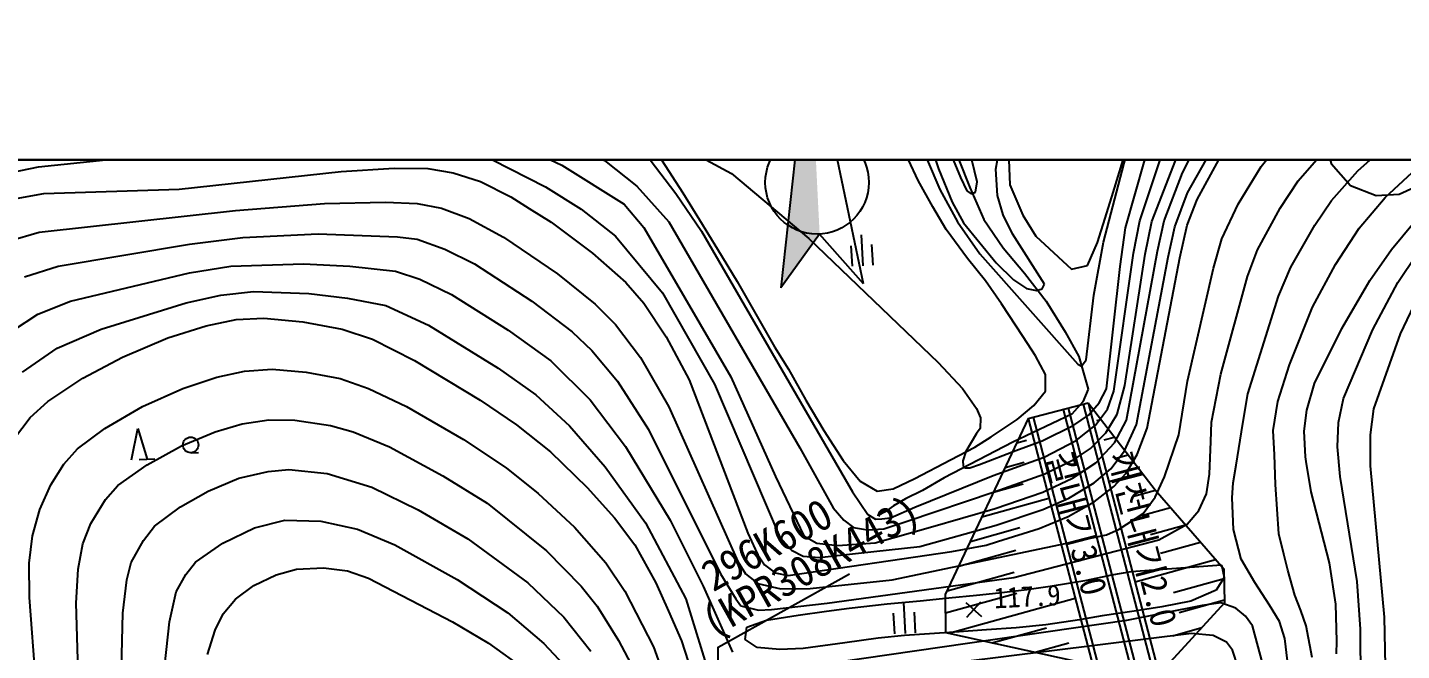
# Model space of a CAD drawing. Header units: millimetres. Extents: x 14054 to 14850, y 1103 to 1809.
# Drawn here: x 14274.6 to 14407.4, y 1493.9 to 1554.2 of the extents above; entities that cross this region are included whole.
import ezdxf
from ezdxf.xclip import XClip

# ---------------------------------------------------------------- set-up
doc = ezdxf.new("R2010")
doc.units = ezdxf.units.MM
doc.header["$LTSCALE"] = 10
doc.header["$MEASUREMENT"] = 0
doc.header["$XCLIPFRAME"] = 2
doc.layers.add('TX-PAPR', color=2, linetype='Continuous', plot=False)
doc.layers.add('TZ-BASE', color=253, linetype='Continuous')
doc.styles.add('GR', font='GulimChe.ttf')
doc.styles.add('HANA', font='GulimChe.ttf')

# ---------------------------------------------------------------- blocks, each defined once
blk = doc.blocks.new('JD-SSG3')
at = {"layer": 'TZ-BASE'}
for p, q in [((208.8, 87.8), (206.06, 62.63)), ((214.05, 63.03), (208.8, 87.8)), ((239.22, 74.68, 109), (242.16, 84.2, 109)), ((239.34, 68.43, 110), (243.59, 83.18, 110)), ((240.73, 69.12, 111), (245.18, 82.38, 111)), ((218.82, 81.24, 108), (221.29, 74.13, 108)), ((241.9, 69.04, 112), (246.76, 81.57, 112)), ((225.03, 72.89, 107), (223.09, 80.79, 107)), ((244.87, 73.75, 113), (248.34, 80.77, 113)), ((245.35, 71.82, 114), (249.92, 79.96, 114)), ((220.86, 79.47, 107), (223.4, 73.3, 107)), ((178.55, 77.49, 113), (184.88, 74.48, 113)), ((193.6, 77.84, 110), (201.27, 73.68, 110)), ((252.45, 74.37, 116), (255.02, 77.51, 116)), ((258.63, 77.18, 118.14), (259.21, 74.64, 118.14)), ((134.33, 74.33, 114), (151.06, 76.05, 114)), ((186.44, 76.57, 112), (189.01, 74.93, 112)), ((219.31, 73.01, 109.52), (218.05, 75.7, 109.52)), ((219.86, 75.73, 109), (221.4, 72.15, 109)), ((226.83, 74.1, 108), (227.12, 75.74, 108)), ((256.03, 72.97, 117), (258.88, 76.22, 117)), ((261.81, 73.94, 118), (264.51, 76.34, 118)), ((177.88, 75.16, 114), (183.32, 72.39, 114)), ((184.88, 74.48, 113), (190.9, 70.72, 113)), ((189.01, 74.93, 112), (192.13, 72.45, 112)), ((193.31, 75.15, 111), (195.91, 71.74, 111)), ((194.46, 75.09, 109.52), (196.59, 71.81, 109.52)), ((223.01, 75.63, 111.12), (224.32, 72.33, 111.12)), ((228.09, 75.09, 108.66), (228.18, 72.59, 108.66)), ((237.24, 67.05, 109), (239.22, 74.68, 109)), ((238.15, 71.85, 108.66), (239.26, 75.4, 108.66)), ((246.27, 71.17, 115), (248.56, 75.32, 115)), ((250.25, 70.72, 116), (252.45, 74.37, 116)), ((259.21, 74.64, 118.14), (261.08, 72.52, 118.14)), ((130.93, 73.62, 114), (134.33, 74.33, 114)), ((147.92, 72.16, 115), (163.58, 73.88, 115)), ((163.58, 73.88, 115), (168.69, 74.2, 115)), ((168.69, 74.2, 115), (171.94, 74.17, 115)), ((171.94, 74.17, 115), (174.4, 73.74, 115)), ((174.4, 73.74, 115), (177.04, 72.9, 115)), ((201.27, 73.68, 110), (208.75, 67.4, 110)), ((220.73, 70.47, 109.52), (219.31, 73.01, 109.52)), ((221.29, 74.13, 108), (222.59, 70.91, 108)), ((223.4, 73.3, 107), (224.01, 72.01, 107)), ((226.97, 71.55, 108), (226.83, 74.1, 108)), ((243.1, 69.11, 113), (244.87, 73.75, 113)), ((259.26, 71.06, 118), (261.81, 73.94, 118)), ((264.43, 71.35, 119), (267.06, 73.77, 119)), ((131.46, 71.15, 115), (134.84, 71.74, 115)), ((134.84, 71.74, 115), (147.92, 72.16, 115)), ((177.04, 72.9, 115), (179.98, 71.42, 115)), ((183.32, 72.39, 114), (186.76, 70.23, 114)), ((192.13, 72.45, 112), (195.22, 69, 112)), ((195.91, 71.74, 111), (198.39, 68.12, 111)), ((196.59, 71.81, 109.52), (198.19, 69.19, 109.52)), ((221.4, 72.15, 109), (223.11, 69, 109)), ((224.01, 72.01, 107), (224.43, 71.72, 107)), ((224.32, 72.33, 111.12), (225.67, 69.24, 111.12)), ((224.43, 71.72, 107), (224.87, 71.87, 107)), ((224.87, 71.87, 107), (225.03, 72.89, 107)), ((228.18, 72.59, 108.66), (229.43, 69.67, 108.66)), ((237.56, 69.87, 108.66), (238.15, 71.85, 108.66)), ((244.13, 68.53, 114), (245.35, 71.82, 114)), ((254.29, 70.33, 117), (256.03, 72.97, 117)), ((261.08, 72.52, 118.14), (263.56, 71.56, 118.14)), ((263.56, 71.56, 118.14), (265.79, 71.69, 118.14)), ((265.79, 71.69, 118.14), (267.28, 72.37, 118.14)), ((153.36, 70.1, 116), (161.97, 70.78, 116)), ((161.97, 70.78, 116), (167.87, 70.9, 116)), ((167.87, 70.9, 116), (170.93, 70.8, 116)), ((170.93, 70.8, 116), (173.28, 70.33, 116)), ((179.98, 71.42, 115), (181.75, 70.3, 115)), ((190.9, 70.72, 113), (192.82, 68.46, 113)), ((222.03, 68.27, 109.52), (220.73, 70.47, 109.52)), ((222.59, 70.91, 108), (223.71, 68.91, 108)), ((227.52, 69.7, 108), (226.97, 71.55, 108)), ((245.31, 68.69, 115), (246.27, 71.17, 115)), ((248.65, 67.37, 116), (250.25, 70.72, 116)), ((257.64, 68.7, 118), (259.26, 71.06, 118)), ((261.94, 68.41, 119), (264.43, 71.35, 119)), ((134.4, 68, 116), (153.36, 70.1, 116)), ((173.28, 70.33, 116), (175.93, 69.33, 116)), ((175.93, 69.33, 116), (179.25, 67.53, 116)), ((181.75, 70.3, 115), (183.87, 68.97, 115)), ((186.76, 70.23, 114), (190.09, 67.62, 114)), ((198.19, 69.19, 109.52), (199.94, 66.36, 109.52)), ((225.67, 69.24, 111.12), (227.52, 66.51, 111.12)), ((228.43, 67.86, 108), (227.52, 69.7, 108)), ((229.43, 69.67, 108.66), (230.69, 67.63, 108.66)), ((236.64, 67.01, 108.66), (237.56, 69.87, 108.66)), ((240.13, 65.98, 111), (240.73, 69.12, 111)), ((241.25, 65.88, 112), (241.9, 69.04, 112)), ((242.44, 66.18, 113), (243.1, 69.11, 113)), ((252.11, 66.29, 117), (254.29, 70.33, 117)), ((131.52, 67.17, 116), (134.4, 68, 116)), ((154.08, 67.5, 117), (161.36, 67.84, 117)), ((161.36, 67.84, 117), (169.03, 67.57, 117)), ((183.87, 68.97, 115), (187.86, 65.97, 115)), ((192.82, 68.46, 113), (196.79, 61.65, 113)), ((195.22, 69, 112), (207.88, 47.16, 112)), ((198.39, 68.12, 111), (212.97, 42.91, 111)), ((209.8, 67.83), (206.06, 62.63)), ((214.05, 63.03), (209.8, 67.83)), ((213.8, 67.75, 109.38), (213.96, 64.76, 109.38)), ((224.1, 65.48, 109.52), (222.03, 68.27, 109.52)), ((223.11, 69, 109), (225.29, 65.91, 109)), ((223.71, 68.91, 108), (226.87, 65.06, 108)), ((231.54, 62.97, 108), (228.43, 67.86, 108)), ((238.82, 64.69, 110), (239.34, 68.43, 110)), ((243.48, 65.59, 114), (244.13, 68.53, 114)), ((244.6, 65.53, 115), (245.31, 68.69, 115)), ((255.33, 64.62, 118), (257.64, 68.7, 118)), ((259.64, 64.89, 119), (261.94, 68.41, 119)), ((265.04, 66.35, 120), (267.25, 68.98, 120)), ((136.24, 64.73, 117), (148.93, 66.85, 117)), ((148.93, 66.85, 117), (154.08, 67.5, 117)), ((169.03, 67.57, 117), (170.91, 67.34, 117)), ((170.91, 67.34, 117), (173.59, 66.38, 117)), ((173.59, 66.38, 117), (176.46, 64.94, 117)), ((179.25, 67.53, 116), (184.49, 63.99, 116)), ((190.09, 67.62, 114), (194.61, 62.16, 114)), ((208.75, 67.4, 110), (221.24, 55.42, 110)), ((212.96, 64.71, 109.38), (212.86, 66.7, 109.38)), ((214.96, 64.81, 109.38), (214.85, 66.81, 109.38)), ((227.52, 66.51, 111.12), (229.59, 64.04, 111.12)), ((230.69, 67.63, 108.66), (234.13, 64.44, 108.66)), ((235.68, 64.8, 108.66), (236.64, 67.01, 108.66)), ((236.29, 61.93, 109), (237.24, 67.05, 109)), ((247.84, 64.52, 116), (248.65, 67.37, 116)), ((187.86, 65.97, 115), (191.07, 63.14, 115)), ((199.94, 66.36, 109.52), (201.84, 63.25, 109.52)), ((225.83, 63.31, 109.52), (224.1, 65.48, 109.52)), ((225.29, 65.91, 109), (234.76, 55.25, 109)), ((226.87, 65.06, 108), (228.54, 63.39, 108)), ((238.21, 52.64, 111), (240.13, 65.98, 111)), ((239.3, 53.19, 112), (241.25, 65.88, 112)), ((239.44, 49.85, 113), (242.44, 66.18, 113)), ((240.41, 49.4, 114), (243.48, 65.59, 114)), ((241.44, 49.05, 115), (244.6, 65.53, 115)), ((251.13, 63.71, 117), (252.11, 66.29, 117)), ((262.96, 63.34, 120), (265.04, 66.35, 120)), ((265.65, 63.13, 121), (267.51, 65.87, 121)), ((132.98, 63.69, 117), (136.24, 64.73, 117)), ((137.44, 61.33, 118), (148.93, 64.08, 118)), ((148.93, 64.08, 118), (152.93, 64.74, 118)), ((152.93, 64.74, 118), (159.93, 64.95, 118)), ((159.93, 64.95, 118), (164.4, 64.73, 118)), ((164.4, 64.73, 118), (168.81, 64.23, 118)), ((168.81, 64.23, 118), (171.17, 63.48, 118)), ((176.46, 64.94, 117), (181.98, 61.35, 117)), ((184.49, 63.99, 116), (188.13, 61.05, 116)), ((229.59, 64.04, 111.12), (231.69, 61.35, 111.12)), ((234.13, 64.44, 108.66), (235.68, 64.8, 108.66)), ((237.51, 52.85, 110), (238.82, 64.69, 110)), ((245.34, 53.6, 116), (247.84, 64.52, 116)), ((254.14, 61.83, 118), (255.33, 64.62, 118)), ((257.43, 60.76, 119), (259.64, 64.89, 119)), ((171.17, 63.48, 118), (174.24, 61.99, 118)), ((191.07, 63.14, 115), (192.83, 61.16, 115)), ((201.84, 63.25, 109.52), (205.45, 56.91, 109.52)), ((227.36, 61.09, 109.52), (225.83, 63.31, 109.52)), ((228.54, 63.39, 108), (229.78, 62.57, 108)), ((229.78, 62.57, 108), (230.74, 62.37, 108)), ((230.74, 62.37, 108), (231.3, 62.52, 108)), ((231.3, 62.52, 108), (231.54, 62.97, 108)), ((248.56, 54.27, 117), (251.13, 63.71, 117)), ((260.26, 58.7, 120), (262.96, 63.34, 120)), ((263.23, 58.59, 121), (265.65, 63.13, 121)), ((134.27, 60.09, 118), (137.44, 61.33, 118)), ((140.38, 58.62, 119), (148.61, 61.19, 119)), ((148.61, 61.19, 119), (151.95, 61.93, 119)), ((151.95, 61.93, 119), (155.09, 62.26, 119)), ((155.09, 62.26, 119), (160.46, 62.09, 119)), ((160.46, 62.09, 119), (164.19, 61.64, 119)), ((164.19, 61.64, 119), (167.88, 60.93, 119)), ((174.24, 61.99, 118), (179.72, 58.53, 118)), ((181.98, 61.35, 117), (185.9, 58.37, 117)), ((192.83, 61.16, 115), (194.96, 57.9, 115)), ((194.61, 62.16, 114), (199.65, 53.33, 114)), ((196.79, 61.65, 113), (201.21, 54.04, 113)), ((229.45, 57.88, 109.52), (227.36, 61.09, 109.52)), ((231.69, 61.35, 111.12), (233.53, 58.39, 111.12)), ((235.56, 55.68, 109), (236.29, 61.93, 109)), ((251.18, 52.38, 118), (254.14, 61.83, 118)), ((265.92, 58.17, 122), (267.87, 62.31, 122)), ((131.91, 58.54, 118), (134.27, 60.09, 118)), ((167.88, 60.93, 119), (172.02, 59.02, 119)), ((188.13, 61.05, 116), (190.08, 59.09, 116)), ((255.21, 55.18, 119), (257.43, 60.76, 119)), ((136.15, 56.79, 119), (140.38, 58.62, 119)), ((146.83, 57.79, 120), (150.52, 58.95, 120)), ((150.52, 58.95, 120), (153.43, 59.56, 120)), ((153.43, 59.56, 120), (156.09, 59.7, 120)), ((156.09, 59.7, 120), (159.88, 59.35, 120)), ((159.88, 59.35, 120), (163.67, 58.64, 120)), ((163.67, 58.64, 120), (166.61, 57.68, 120)), ((172.02, 59.02, 119), (178.73, 54.87, 119)), ((179.72, 58.53, 118), (183.82, 55.56, 118)), ((190.08, 59.09, 116), (192.5, 55.89, 116)), ((257.6, 53.38, 120), (260.26, 58.7, 120)), ((260.41, 51.92, 121), (263.23, 58.59, 121)), ((142.45, 55.93, 120), (146.83, 57.79, 120)), ((166.61, 57.68, 120), (170.65, 55.6, 120)), ((185.9, 58.37, 117), (187.78, 56.58, 117)), ((194.96, 57.9, 115), (197.2, 53.72, 115)), ((230.65, 56.05, 109.52), (229.45, 57.88, 109.52)), ((233.53, 58.39, 111.12), (234.84, 55.99, 111.12)), ((263.35, 50.92, 122), (265.92, 58.17, 122)), ((132.79, 54.49, 119), (136.15, 56.79, 119)), ((138.63, 53.88, 120), (142.45, 55.93, 120)), ((187.78, 56.58, 117), (190.27, 53.6, 117)), ((192.5, 55.89, 116), (195.23, 51.12, 116)), ((205.45, 56.91, 109.52), (206.8, 54.77, 109.52)), ((231.62, 54.24, 109.52), (230.65, 56.05, 109.52)), ((234.84, 55.99, 111.12), (235.75, 52.82, 111.12)), ((151.57, 54, 121), (154.25, 54.57, 121)), ((154.25, 54.57, 121), (156.92, 54.75, 121)), ((156.92, 54.75, 121), (160.19, 54.47, 121)), ((160.19, 54.47, 121), (163.48, 53.86, 121)), ((170.65, 55.6, 120), (176.99, 51.76, 120)), ((178.73, 54.87, 119), (182.38, 52.28, 119)), ((183.82, 55.56, 118), (187.63, 51.79, 118)), ((206.8, 54.77, 109.52), (208.46, 51.78, 109.52)), ((221.24, 55.42, 110), (223.59, 52.91, 110)), ((234.76, 55.25, 109), (235.09, 55.07, 109)), ((235.09, 55.07, 109), (235.56, 55.68, 109)), ((254.07, 51.64, 119), (255.21, 55.18, 119)), ((135.22, 51.65, 120), (138.63, 53.88, 120)), ((148.27, 52.91, 121), (151.57, 54, 121)), ((163.48, 53.86, 121), (166.23, 52.91, 121)), ((190.27, 53.6, 117), (193.26, 48.93, 117)), ((197.2, 53.72, 115), (202.86, 38.9, 115)), ((199.65, 53.33, 114), (205.97, 38.52, 114)), ((201.21, 54.04, 113), (205.53, 44.4, 113)), ((231.61, 52.65, 109.52), (231.62, 54.24, 109.52)), ((238.53, 50.4, 112), (239.3, 53.19, 112)), ((244.51, 48.41, 116), (245.34, 53.6, 116)), ((247.65, 49.64, 117), (248.56, 54.27, 117)), ((256.86, 50.8, 120), (257.6, 53.38, 120)), ((144.39, 51.15, 121), (148.27, 52.91, 121)), ((166.23, 52.91, 121), (169.9, 51.16, 121)), ((182.38, 52.28, 119), (185.63, 49.29, 119)), ((187.63, 51.79, 118), (191.03, 47.29, 118)), ((208.46, 51.78, 109.52), (210.21, 48.84, 109.52)), ((223.59, 52.91, 110), (224.95, 50.95, 110)), ((230.49, 51.26, 109.52), (231.61, 52.65, 109.52)), ((235.75, 52.82, 111.12), (235.24, 51.62, 111.12)), ((236.82, 51.52, 110), (237.51, 52.85, 110)), ((237.6, 50.89, 111), (238.21, 52.64, 111)), ((250.7, 49.5, 118), (251.18, 52.38, 118)), ((259.94, 49.61, 121), (260.41, 51.92, 121)), ((133.54, 50.08, 120), (135.22, 51.65, 120)), ((140.73, 49.03, 121), (144.39, 51.15, 121)), ((169.9, 51.16, 121), (175.39, 47.97, 121)), ((176.99, 51.76, 120), (180.52, 49.39, 120)), ((195.23, 51.12, 116), (201.89, 36.16, 116)), ((224.95, 50.95, 110), (225.34, 50.05, 110)), ((228.88, 49.91, 109.52), (230.49, 51.26, 109.52)), ((229.94, 49.98), (235.74, 51.5)), ((233.32, 50.87), (240.47, 23.58)), ((233.81, 51), (240.97, 23.64)), ((235.24, 51.62, 111.12), (234.17, 50.42, 111.12)), ((235.26, 51.38), (242.47, 23.84)), ((235.74, 51.5), (242.22, 43.1)), ((235.74, 51.5), (242.86, 24.3)), ((235.76, 50.33, 110), (236.82, 51.52, 110)), ((236.46, 49.34, 111), (237.6, 50.89, 111)), ((253.63, 48.83, 119), (254.07, 51.64, 119)), ((256.62, 48.77, 120), (256.86, 50.8, 120)), ((263.01, 48.41, 122), (263.35, 50.92, 122)), ((131.91, 47.96, 120), (133.54, 50.08, 120)), ((151.39, 48.71, 122), (154.02, 49.47, 122)), ((154.02, 49.47, 122), (156.58, 49.86, 122)), ((156.58, 49.86, 122), (159.09, 49.82, 122)), ((159.09, 49.82, 122), (162.53, 49.33, 122)), ((162.53, 49.33, 122), (164.74, 48.71, 122)), ((180.52, 49.39, 120), (183.8, 46.77, 120)), ((185.63, 49.29, 119), (189.09, 45.32, 119)), ((229.94, 49.98), (221.94, 32.97)), ((225.34, 50.05, 110), (225.31, 49.04, 110)), ((226.38, 48.22, 109.52), (228.88, 49.91, 109.52)), ((234.17, 50.42, 111.12), (228.48, 47.7, 111.12)), ((229.94, 49.98), (236.42, 25.23)), ((230.42, 50.11), (237.47, 23.19)), ((231.31, 47.82, 110), (234.36, 49.34, 110)), ((234.36, 49.34, 110), (235.76, 50.33, 110)), ((234.6, 47.86, 111), (236.46, 49.34, 111)), ((236.57, 49.79), (236.98, 49.9)), ((237.46, 48.6, 112), (238.53, 50.4, 112)), ((238.28, 47.63, 113), (239.44, 49.85, 113)), ((239.25, 46.86, 114), (240.41, 49.4, 114)), ((247.59, 47.77, 117), (247.65, 49.64, 117)), ((250.04, 45.49, 118), (250.7, 49.5, 118)), ((259.83, 47.25, 121), (259.94, 49.61, 121)), ((138.09, 47.07, 121), (140.73, 49.03, 121)), ((143.32, 45.99, 128.63), (143.92, 49.03, 128.63)), ((143.92, 49.03, 128.63), (144.82, 46.07, 128.63)), ((148.16, 47.35, 122), (151.39, 48.71, 122)), ((164.74, 48.71, 122), (168.26, 47.25, 122)), ((175.39, 47.97, 121), (179.53, 45.22, 121)), ((193.26, 48.93, 117), (200.21, 34.96, 117)), ((210.21, 48.84, 109.52), (212.07, 45.95, 109.52)), ((224.95, 48.53, 110), (223.94, 46.81, 110)), ((224.78, 47.23, 109.52), (226.38, 48.22, 109.52)), ((225.31, 49.04, 110), (224.95, 48.53, 110)), ((228.74, 46.9, 110), (231.31, 47.82, 110)), ((228.84, 47.65), (229.77, 47.91)), ((231.49, 46.25, 111), (234.6, 47.86, 111)), ((235.97, 47.09, 112), (237.46, 48.6, 112)), ((237.3, 47.92), (238.29, 48.19)), ((240.47, 46.52, 115), (241.44, 49.05, 115)), ((243.13, 44.37, 116), (244.51, 48.41, 116)), ((253.74, 46.49, 119), (253.63, 48.83, 119)), ((256.74, 46.28, 120), (256.62, 48.77, 120)), ((263.02, 45.42, 122), (263.01, 48.41, 122)), ((136.78, 45.59, 121), (138.09, 47.07, 121)), ((144.84, 45.52, 122), (148.16, 47.35, 122)), ((149.08, 46.69, 128.63), (149.78, 46.72, 128.63)), ((168.26, 47.25, 122), (173.41, 44.45, 122)), ((183.8, 46.77, 120), (187.35, 43.33, 120)), ((191.03, 47.29, 118), (195.36, 40.18, 118)), ((207.88, 47.16, 112), (211.1, 41.36, 112)), ((228.48, 47.7, 111.12), (221.83, 44.26, 111.12)), ((222.43, 46.01, 109.52), (224.78, 47.23, 109.52)), ((223.94, 46.81, 110), (223.64, 45.9, 110)), ((225.26, 45.56, 110), (228.74, 46.9, 110)), ((234.43, 46.07, 112), (235.97, 47.09, 112)), ((236.49, 45.71, 113), (238.28, 47.63, 113)), ((237.92, 45.13, 114), (239.25, 46.86, 114)), ((238.33, 46.13), (239.61, 46.48)), ((239.42, 44.71, 115), (240.47, 46.52, 115)), ((247.45, 44.6, 117), (247.59, 47.77, 117)), ((253.85, 43.61, 119), (253.74, 46.49, 119)), ((260.1, 44.39, 121), (259.83, 47.25, 121)), ((135.51, 43.59, 121), (136.78, 45.59, 121)), ((142, 43.51, 122), (144.84, 45.52, 122)), ((144.07, 46.03, 128.63), (145.57, 46.11, 128.63)), ((179.53, 45.22, 121), (182.6, 42.75, 121)), ((189.09, 45.32, 119), (192.98, 39.91, 119)), ((212.07, 45.95, 109.52), (213.73, 43.95, 109.52)), ((219.01, 44.19, 109.52), (222.43, 46.01, 109.52)), ((223.64, 45.9, 110), (223.67, 45.41, 110)), ((223.67, 45.41, 110), (223.82, 45.21, 110)), ((223.82, 45.21, 110), (224.3, 45.24, 110)), ((224.3, 45.24, 110), (225.26, 45.56, 110)), ((226.56, 44.49, 111), (231.49, 46.25, 111)), ((227.72, 45.27), (229.55, 45.77)), ((231.57, 44.63, 112), (234.43, 46.07, 112)), ((234.22, 44.22, 113), (236.49, 45.71, 113)), ((236.32, 43.79, 114), (237.92, 45.13, 114)), ((249.76, 43.78, 118), (250.04, 45.49, 118)), ((256.81, 45.85, 120), (256.74, 46.28, 120)), ((257.29, 42.92, 120), (256.81, 45.85, 120)), ((264.36, 30.8, 122), (263.02, 45.42, 122)), ((150.74, 42.96, 123), (153.69, 44.21, 123)), ((153.69, 44.21, 123), (156.52, 44.88, 123)), ((156.52, 44.88, 123), (158.51, 45.06, 123)), ((158.51, 45.06, 123), (162.22, 44.67, 123)), ((162.22, 44.67, 123), (166.55, 43.34, 123)), ((173.41, 44.45, 122), (177.67, 41.8, 122)), ((205.53, 44.4, 113), (208.26, 38.64, 113)), ((213.73, 43.95, 109.52), (215.37, 42.97, 109.52)), ((216.91, 43.18, 109.52), (219.01, 44.19, 109.52)), ((219.01, 41.42, 111), (226.56, 44.49, 111)), ((221.83, 44.26, 111.12), (219.73, 43.04, 111.12)), ((226.66, 42.89, 112), (231.57, 44.63, 112)), ((231.37, 42.88, 113), (234.22, 44.22, 113)), ((237.74, 43.89), (240.93, 44.77)), ((238.21, 43.42, 115), (239.42, 44.71, 115)), ((242.22, 42.38, 116), (243.13, 44.37, 116)), ((247.17, 42.7, 117), (247.45, 44.6, 117)), ((261.74, 34.23, 121), (260.1, 44.39, 121)), ((134.45, 41.21, 121), (135.51, 43.59, 121)), ((140.81, 42.15, 122), (142, 43.51, 122)), ((148.04, 41.44, 123), (150.74, 42.96, 123)), ((166.55, 43.34, 123), (171.02, 41.16, 123)), ((182.6, 42.75, 121), (186.13, 39.49, 121)), ((187.35, 43.33, 120), (189.98, 40.4, 120)), ((212.97, 42.91, 111), (214.47, 40.7, 111)), ((215.37, 42.97, 109.52), (216.91, 43.18, 109.52)), ((219.73, 43.04, 111.12), (218.11, 42.22, 111.12)), ((218.25, 40.06, 112), (226.66, 42.89, 112)), ((226.6, 42.88), (229.48, 43.68)), ((226.76, 41.29, 113), (231.37, 42.88, 113)), ((233.88, 42.3, 114), (236.32, 43.79, 114)), ((236.31, 41.93, 115), (238.21, 43.42, 115)), ((240.03, 42.45), (242.25, 43.06)), ((242.22, 43.1), (248.86, 35.45)), ((246.44, 41.09, 117), (247.17, 42.7, 117)), ((249.64, 42.32, 118), (249.76, 43.78, 118)), ((254.16, 38.85, 119), (253.85, 43.61, 119)), ((259.05, 36.04, 120), (257.29, 42.92, 120)), ((133.74, 38.64, 121), (134.45, 41.21, 121)), ((139.39, 39.85, 122), (140.81, 42.15, 122)), ((145.53, 39.58, 123), (148.04, 41.44, 123)), ((171.02, 41.16, 123), (175.81, 38.37, 123)), ((177.67, 41.8, 122), (183.41, 37.2, 122)), ((211.1, 41.36, 112), (212.14, 40.16, 112)), ((216.93, 41.54, 111.12), (216.13, 40.97, 111.12)), ((216.64, 40.39, 111), (219.01, 41.42, 111)), ((218.11, 42.22, 111.12), (216.93, 41.54, 111.12)), ((220.5, 39.48, 113), (226.76, 41.29, 113)), ((225.48, 40.49), (231.95, 42.29)), ((226.87, 39.69, 114), (231.35, 41.2, 114)), ((231.35, 41.2, 114), (233.88, 42.3, 114)), ((233.81, 40.51, 115), (236.31, 41.93, 115)), ((240.9, 40.61), (243.71, 41.39)), ((241.05, 40.81, 116), (242.22, 42.38, 116)), ((249.8, 39.25, 118), (249.64, 42.32, 118)), ((138.63, 37.88, 122), (139.39, 39.85, 122)), ((155.21, 39.43, 124), (158.12, 40.15, 124)), ((158.12, 40.15, 124), (161.6, 40.08, 124)), ((161.6, 40.08, 124), (165.15, 39.31, 124)), ((189.98, 40.4, 120), (191.95, 37.77, 120)), ((192.98, 39.91, 119), (196.86, 32.57, 119)), ((195.36, 40.18, 118), (198.54, 33.77, 118)), ((212.14, 40.16, 112), (213.08, 39.45, 112)), ((214.47, 40.7, 111), (215.19, 40.25, 111)), ((215.19, 40.25, 111), (215.81, 40.28, 111)), ((216.13, 40.97, 111.12), (215.44, 40.61, 111.12)), ((215.81, 40.28, 111), (216.64, 40.39, 111)), ((216, 39.32, 112), (218.25, 40.06, 112)), ((231.02, 39.36, 115), (233.81, 40.51, 115)), ((238.74, 39.31, 116), (241.05, 40.81, 116)), ((245.31, 39.78, 117), (246.44, 41.09, 117)), ((133.42, 36.02, 121), (133.74, 38.64, 121)), ((144.47, 38.19, 123), (145.53, 39.58, 123)), ((152.15, 37.95, 124), (155.21, 39.43, 124)), ((165.15, 39.31, 124), (168.77, 37.77, 124)), ((186.13, 39.49, 121), (189.13, 36.05, 121)), ((202.86, 38.9, 115), (203.57, 37.36, 115)), ((205.97, 38.52, 114), (207.08, 37.26, 114)), ((208.26, 38.64, 113), (209.54, 37.94, 113)), ((213.08, 39.45, 112), (214.41, 39.24, 112)), ((214.41, 39.24, 112), (216, 39.32, 112)), ((215.17, 37.96, 113), (220.5, 39.48, 113)), ((216.81, 34.4, 116), (237.51, 38.74, 116)), ((219.49, 37.63, 114), (226.87, 39.69, 114)), ((224.36, 38.11), (229.15, 39.44)), ((226.97, 38.09, 115), (231.02, 39.36, 115)), ((237.51, 38.74, 116), (238.74, 39.31, 116)), ((241.77, 38.78), (245.16, 39.72)), ((242.56, 38.25, 117), (245.31, 39.78, 117)), ((250.51, 36.4, 118), (249.8, 39.25, 118)), ((254.64, 36.87, 119), (254.16, 38.85, 119)), ((138.15, 35.44, 122), (138.63, 37.88, 122)), ((143.29, 36.08, 123), (144.47, 38.19, 123)), ((149.5, 36.09, 124), (152.15, 37.95, 124)), ((168.77, 37.77, 124), (174.79, 34.44, 124)), ((175.81, 38.37, 123), (181.6, 34.12, 123)), ((183.41, 37.2, 122), (186.75, 33.78, 122)), ((191.95, 37.77, 120), (193.99, 34.1, 120)), ((203.57, 37.36, 115), (203.82, 36.8, 115)), ((207.08, 37.26, 114), (208.22, 36.69, 114)), ((209.54, 37.94, 113), (211.57, 37.7, 113)), ((211.57, 37.7, 113), (215.17, 37.96, 113)), ((213.55, 36.97, 114), (219.49, 37.63, 114)), ((222.58, 37.14, 115), (225.9, 37.76, 115)), ((223.24, 35.72), (228.74, 37.25)), ((225.9, 37.76, 115), (226.97, 38.09, 115)), ((228.55, 34.63, 117), (242.56, 38.25, 117)), ((242.72, 36.97), (246.61, 38.04)), ((133.45, 32.68, 121), (133.42, 36.02, 121)), ((142.88, 34.4, 123), (143.29, 36.08, 123)), ((148.57, 34.9, 124), (149.5, 36.09, 124)), ((189.13, 36.05, 121), (190.98, 33.29, 121)), ((201.89, 36.16, 116), (202.64, 34.99, 116)), ((203.82, 36.8, 115), (204.47, 35.86, 115)), ((204.47, 35.86, 115), (205.5, 35.07, 115)), ((206.76, 34.82, 115), (222.58, 37.14, 115)), ((208.22, 36.69, 114), (209.75, 36.57, 114)), ((209.75, 36.57, 114), (213.55, 36.97, 114)), ((240.27, 34.21), (248.06, 36.37)), ((251.83, 34.15, 118), (250.51, 36.4, 118)), ((255.03, 35.32, 119), (254.64, 36.87, 119)), ((259.67, 32.04, 120), (259.05, 36.04, 120)), ((137.97, 32.14, 122), (138.15, 35.44, 122)), ((147.63, 33.25, 124), (148.57, 34.9, 124)), ((155.14, 33.84, 125), (157.31, 34.88, 125)), ((157.31, 34.88, 125), (159.26, 35.44, 125)), ((159.26, 35.44, 125), (161.87, 35.54, 125)), ((161.87, 35.54, 125), (164.19, 35.25, 125)), ((164.19, 35.25, 125), (166.21, 34.56, 125)), ((166.21, 34.56, 125), (174.33, 30.34, 125)), ((200.21, 34.96, 117), (201.7, 32.55, 117)), ((202.64, 34.99, 116), (203.82, 34.04, 116)), ((205.5, 35.07, 115), (206.76, 34.82, 115)), ((210.52, 32.13, 117), (228.55, 34.63, 117)), ((222.12, 33.34), (228.61, 35.14)), ((235.61, 34.37, 117.72), (238.03, 34.88, 117.72)), ((238.03, 34.88, 117.72), (239.9, 35.2, 117.72)), ((239.9, 35.2, 117.72), (248.62, 35.84, 117.72)), ((243.98, 33.16), (248.88, 34.52)), ((248.87, 34.62, 117.72), (248.12, 33.38, 117.72)), ((248.62, 35.84, 117.72), (248.87, 34.62, 117.72)), ((248.86, 35.45), (248.93, 32.17)), ((255.72, 32.9, 119), (255.03, 35.32, 119)), ((142.49, 31.16, 123), (142.88, 34.4, 123)), ((146.98, 30.33, 124), (147.63, 33.25, 124)), ((153.38, 32.51, 125), (155.14, 33.84, 125)), ((174.79, 34.44, 124), (179.67, 31.19, 124)), ((181.6, 34.12, 123), (185.09, 30.8, 123)), ((186.75, 33.78, 122), (188.3, 31.86, 122)), ((190.98, 33.29, 121), (193.75, 27.92, 121)), ((193.99, 34.1, 120), (195.19, 31.37, 120)), ((198.54, 33.77, 118), (201.37, 27.41, 118)), ((203.82, 34.04, 116), (206.05, 33.53, 116)), ((206.05, 33.53, 116), (208.88, 33.55, 116)), ((208.88, 33.55, 116), (216.81, 34.4, 116)), ((227.1, 33.13, 117.72), (229.81, 33.47, 117.72)), ((229.81, 33.47, 117.72), (232.06, 33.77, 117.72)), ((232.06, 33.77, 117.72), (235.61, 34.37, 117.72)), ((248.12, 33.38, 117.72), (245.66, 32.33, 117.72)), ((253.26, 31.96, 118), (251.83, 34.15, 118)), ((262.06, 29.64, 121), (261.74, 34.23, 121)), ((134.07, 24.57, 121), (133.45, 32.68, 121)), ((138.2, 24.38, 122), (137.97, 32.14, 122)), ((152.18, 31.11, 125), (153.38, 32.51, 125)), ((196.86, 32.57, 119), (199.39, 24.45, 119)), ((201.7, 32.55, 117), (202.18, 31.89, 117)), ((202.18, 31.89, 117), (203.9, 31.47, 117)), ((205.15, 31.54, 117), (210.52, 32.13, 117)), ((212.66, 31.66, 117.72), (216.32, 32.06, 117.72)), ((216.32, 32.06, 117.72), (219.51, 32.38, 117.72)), ((217.9, 32.21, 109.38), (218.05, 29.21, 109.38)), ((219.51, 32.38, 117.72), (222.27, 32.66, 117.72)), ((221.94, 32.97), (221.95, 29.3)), ((221.95, 31.22), (228.84, 33.12)), ((222.27, 32.66, 117.72), (224.94, 32.92, 117.72)), ((222.27, 29.23), (234.49, 32.61)), ((223.94, 32.2, 117.91), (225.43, 30.86, 117.91)), ((224.02, 30.79, 117.91), (225.36, 32.27, 117.91)), ((224.94, 32.92, 117.72), (227.1, 33.13, 117.72)), ((246.75, 31.92, 117), (239.45, 30.46, 117)), ((248.93, 32.17), (242.61, 25.27)), ((245.66, 32.33, 117.72), (242.87, 31.77, 117.72)), ((244.52, 31.24), (248.92, 32.46)), ((248.55, 32.18, 117), (246.75, 31.92, 117)), ((250.01, 31.65, 117), (248.55, 32.18, 117)), ((254.22, 30.37, 118), (253.26, 31.96, 118)), ((256.3, 31.43, 119), (255.72, 32.9, 119)), ((259.76, 28.46, 120), (259.67, 32.04, 120)), ((142.31, 24.22, 123), (142.49, 31.16, 123)), ((151.4, 29.52, 125), (152.18, 31.11, 125)), ((179.67, 31.19, 124), (183.17, 28.23, 124)), ((185.09, 30.8, 123), (187.69, 27.5, 123)), ((188.3, 31.86, 122), (190.37, 28.54, 122)), ((195.19, 31.37, 120), (196.44, 28.5, 120)), ((203.9, 31.47, 117), (205.15, 31.54, 117)), ((204.68, 30.5, 117.72), (207.72, 30.99, 117.72)), ((207.72, 30.99, 117.72), (210.46, 31.38, 117.72)), ((210.46, 31.38, 117.72), (212.66, 31.66, 117.72)), ((217.05, 29.16, 109.38), (216.95, 31.16, 109.38)), ((219.05, 29.27, 109.38), (218.95, 31.26, 109.38)), ((237.09, 30.9, 117.72), (234.9, 30.52, 117.72)), ((240.2, 31.37, 117.72), (237.09, 30.9, 117.72)), ((242.87, 31.77, 117.72), (240.2, 31.37, 117.72)), ((250.94, 30.89, 117), (250.01, 31.65, 117)), ((251.62, 29.94, 117), (250.94, 30.89, 117)), ((256.82, 29.94, 119), (256.3, 31.43, 119)), ((264.79, 12.46, 122), (264.36, 30.8, 122)), ((146.37, 24.7, 124), (146.98, 30.33, 124)), ((150.67, 27.16, 125), (151.4, 29.52, 125)), ((174.33, 30.34, 125), (177.82, 28.27, 125)), ((202.6, 28.61, 117.72), (202.77, 29.83, 117.72)), ((202.77, 29.83, 117.72), (204.68, 30.5, 117.72)), ((239.45, 30.46, 117), (208.96, 26.05, 117)), ((222.82, 29.34, 117.72), (217.99, 29.02, 117.72)), ((221.95, 29.3), (236.17, 26.17)), ((225.93, 29.56, 117.72), (222.82, 29.34, 117.72)), ((228.79, 29.77, 117.72), (225.93, 29.56, 117.72)), ((226.44, 28.31), (231.73, 29.77)), ((231.65, 30.05, 117.72), (228.79, 29.77, 117.72)), ((234.9, 30.52, 117.72), (231.65, 30.05, 117.72)), ((243.91, 28.99), (246.74, 29.78)), ((252.61, 26.24, 117), (251.62, 29.94, 117)), ((254.75, 28.71, 118), (254.22, 30.37, 118)), ((257.37, 26.9, 119), (256.82, 29.94, 119)), ((262.16, 13.57, 121), (262.06, 29.64, 121)), ((177.82, 28.27, 125), (181.39, 25.69, 125)), ((183.17, 28.23, 124), (185.53, 25.69, 124)), ((190.37, 28.54, 122), (191.85, 25.72, 122)), ((193.75, 27.92, 121), (202.53, 3.29, 121)), ((196.44, 28.5, 120), (203.43, 6.98, 120)), ((203.78, 27.85, 117.72), (202.6, 28.61, 117.72)), ((212.23, 28.31, 117.72), (208.21, 27.74, 117.72)), ((215.44, 28.74, 117.72), (212.23, 28.31, 117.72)), ((245.74, 29.19, 116), (214.34, 25.31, 116)), ((217.99, 29.02, 117.72), (215.44, 28.74, 117.72)), ((230.62, 27.39), (233.86, 28.29)), ((247.81, 29.02, 116), (245.74, 29.19, 116)), ((249.1, 28.37, 116), (247.81, 29.02, 116)), ((249.68, 27.6, 116), (249.1, 28.37, 116)), ((254.99, 26.57, 118), (254.75, 28.71, 118)), ((259.74, 27.23, 120), (259.76, 28.46, 120)), ((205.94, 27.65, 117.72), (203.78, 27.85, 117.72)), ((208.21, 27.74, 117.72), (205.94, 27.65, 117.72)), ((250.24, 25.91, 116), (249.68, 27.6, 116))]:
    blk.add_line(p, q, dxfattribs=at)
for centre, radius in [((209.55, 72.82), 5), ((149.04, 47.44, 128.63), 0.75)]:
    blk.add_circle(centre, radius, dxfattribs=at)
blk.add_solid([(209.8, 67.83), (208.8, 87.8), (206.06, 62.63)], dxfattribs=at)
at = {"layer": 'TZ-BASE', "style": 'HANA'}
for s, height, rotation, p in [('길내기3.0', 2.5, 284.616, (231.63, 46.47)), ('개천내기2.0', 2.5, 284.616, (237.59, 46.48)), ('117.9', 2, 2.9683, (226.68, 31.63, 117.91))]:
    blk.add_text(s, height=height, rotation=rotation, dxfattribs=at).set_placement(p)

msp = doc.modelspace()

# ---------------------------------------------------------------- linework, layer by layer
at = {"layer": 'TX-PAPR', "flags": 128}
msp.add_lwpolyline([(14841.36, 1541.39), (14841.36, 1391.39), (14141.36, 1391.39), (14141.36, 1541.39)], close=True, dxfattribs=at)
at = {"layer": 'TZ-BASE', "elevation": 172.49, "flags": 128}
msp.add_lwpolyline([(14341.37, 1478.57), (14341.37, 1494.27), (14354.03, 1501.36)], dxfattribs=at)

# ---------------------------------------------------------------- block references
at = {"layer": 'TZ-BASE'}
ref = msp.add_blockref('JD-SSG3', (14141.36, 1466.39), dxfattribs=at)
XClip(ref).set_block_clipping_path([(-0.0000000005, -74.9999998167), (699.9994600031, 75.0000001883)])

# ---------------------------------------------------------------- texts
at = {"layer": 'TZ-BASE', "style": 'GR'}
for s, p in [('296K600', (14340.87, 1499.57, 172.49)), ('(KPR308K443)', (14340.86, 1495.14, 172.49))]:
    msp.add_text(s, height=3, rotation=29.2177, dxfattribs=at).set_placement(p)

doc.saveas('drawing.dxf')
